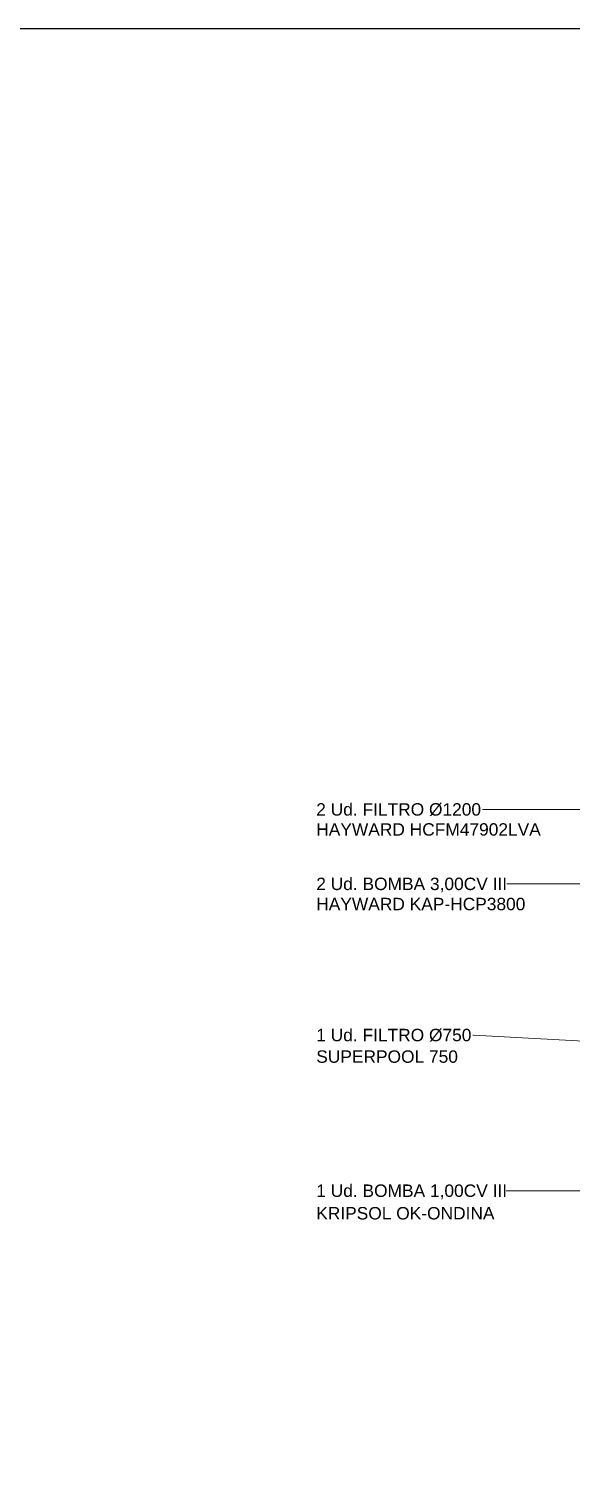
# Model space of a CAD drawing. Header units: millimetres. Extents: x 441156 to 441876, y 4514765 to 4515211.
# Drawn here: x 441230.24 to 441238.11, y 4514787.22 to 4514808.04 of the extents above; entities that cross this region are included whole.
import ezdxf

# ---------------------------------------------------------------- set-up
doc = ezdxf.new("R2010")
doc.units = ezdxf.units.MM
doc.layers.add('01_cartela', color=6, linetype='Continuous', plot=False)
doc.layers.add('G-ANNO-TEXT', color=7, linetype='Continuous', lineweight=9)
doc.styles.add('Arial', font='arial.ttf', dxfattribs={"height": 0.09})

msp = doc.modelspace()

# ---------------------------------------------------------------- linework, layer by layer
at = {"layer": '01_cartela', "color": 3}
msp.add_lwpolyline([(441190.61999953, 4514808.04048877), (441190.61999953, 4514764.97044075), (441251.89597565, 4514764.97044075), (441251.89597565, 4514808.04048877)], close=True, dxfattribs=at)
at = {"layer": 'G-ANNO-TEXT'}
for p, q in [((441236.83047004, 4514796.71957894, -0.00000053), (441236.82403254, 4514796.71957894, -0.00000053)), ((441239.07045051, 4514796.71957894, -0.00000053), (441236.83047004, 4514796.71957894, -0.00000053)), ((441239.21585564, 4514795.63989034, -0.00000053), (441237.17447004, 4514795.63989034, -0.00000053)), ((441236.69147004, 4514793.44772583, -0.00000053), (441236.68512629, 4514793.44772583, -0.00000053)), ((441239.07045051, 4514793.31545576, -0.00000053), (441236.69147004, 4514793.44772583, -0.00000053)), ((441237.17447004, 4514791.19053393, -0.00000053), (441237.16799087, 4514791.19053393, -0.00000053)), ((441239.21585564, 4514791.19053393, -0.00000053), (441237.17447004, 4514791.19053393, -0.00000053))]:
    msp.add_line(p, q, dxfattribs=at)

# ---------------------------------------------------------------- texts
at = {"layer": 'G-ANNO-TEXT', "char_height": 0.18, "attachment_point": 1, "style": 'Arial'}
for s, insert, width in [('2 Ud. FILTRO Ø1200', (441234.41247004, 4514796.80957894, -0.00000053), 2.83797375), ('HAYWARD HCFM47902LVA', (441234.41247004, 4514796.51899125, -0.00000053), 3.89620125), ('2 Ud. BOMBA 3,00CV III', (441234.41247004, 4514795.72989034, -0.00000053), 3.25485125), ('HAYWARD KAP-HCP3800', (441234.41247004, 4514795.43755188, -0.00000053), 3.6236275), ('1 Ud. FILTRO Ø750', (441234.41247004, 4514793.53772582, -0.00000053), 2.669619375), ('SUPERPOOL 750', (441234.41247004, 4514793.2252389, -0.00000053), 2.45316375), ('1 Ud. BOMBA 1,00CV III', (441234.41247004, 4514791.28053393, -0.00000053), 3.25485125), ('KRIPSOL OK-ONDINA', (441234.41247004, 4514790.95374934, -0.00000053), 3.054429375)]:
    msp.add_mtext(s, dxfattribs=dict(at, insert=insert, width=width))

doc.saveas('drawing.dxf')
